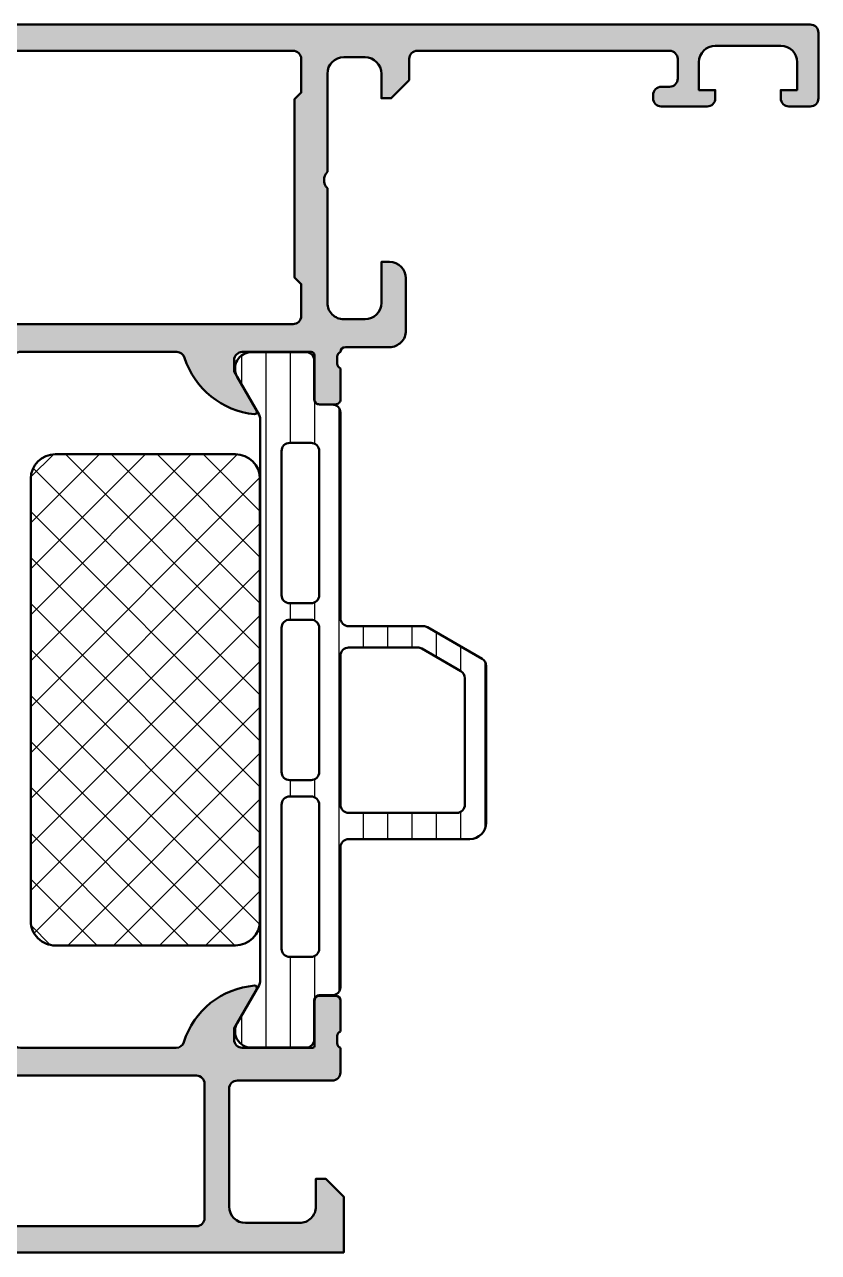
# Model space of a CAD drawing. Extents: x -29 to 59, y 0 to 75.
# Drawn here: x 10.5 to 59, y 0 to 75 of the extents above; entities that cross this region are included whole.
import ezdxf

# ---------------------------------------------------------------- set-up
doc = ezdxf.new("R2010")
doc.units = 0
for name, color, linetype, lineweight in [('0S-Alu contour', 7, 'Continuous', 50), ('0S-Alu hatch', 252, 'Continuous', 25), ('0S-Plastic contour', 254, 'Continuous', 50), ('0S-Plastic hatch', 253, 'Continuous', 25), ('0S-PT contour', 91, 'Continuous', 50), ('0S-PT hatch', 103, 'Continuous', 25)]:
    doc.layers.add(name, color=color, linetype=linetype, lineweight=lineweight)

# ---------------------------------------------------------------- blocks, each defined once
blk = doc.blocks.new('391600__0B1C2D9A_CB65_47F9_A373_9BBDAD2D5F62_')
at = {"layer": '0S-Alu hatch'}
h = blk.add_hatch(color=256, dxfattribs=at)
edge = h.paths.add_edge_path()
edge.add_line((34.00000000000023, 71.6), (34.00000000000023, 72.89999999999998))
edge.add_ellipse((34.50000000000024, 72.89999999999998), major_axis=(-0.5, 0), ratio=1, start_angle=270, end_angle=360, ccw=False)
edge.add_line((34.50000000000024, 73.39999999999998), (49.90000000000023, 73.39999999999999))
edge.add_ellipse((49.90000000000023, 72.89999999999999), major_axis=(-0.5, 0), ratio=1, start_angle=180, end_angle=270, ccw=False)
edge.add_line((50.40000000000024, 72.89999999999999), (50.40000000000023, 71.69999999999999))
edge.add_ellipse((49.90000000000023, 71.69999999999999), major_axis=(-0.4999999999999929, 0), ratio=1, start_angle=90, end_angle=180, ccw=False)
edge.add_line((49.90000000000023, 71.19999999999999), (49.40000000000022, 71.19999999999999))
edge.add_arc((49.40000000000021, 70.7), 0.4999999999999858, 89.9999999999992, 180)
edge.add_line((48.90000000000021, 70.69999999999999), (48.90000000000021, 70.5))
edge.add_arc((49.40000000000023, 70.5), 0.5000000000000142, 180, 269.9999999999984)
edge.add_line((49.40000000000022, 69.99999999999999), (52.20000000000022, 69.99999999999999))
edge.add_arc((52.2000000000002, 70.50000000000001), 0.5000000000000285, 270.0000000000025, 360)
edge.add_line((52.70000000000023, 70.5), (52.70000000000023, 71))
edge.add_line((52.70000000000023, 71), (51.70000000000022, 71))
edge.add_line((51.70000000000022, 71), (51.70000000000021, 72.69999999999999))
edge.add_ellipse((52.70000000000021, 72.69999999999999), major_axis=(-1.000000000000007, 0), ratio=1, start_angle=270, end_angle=360, ccw=False)
edge.add_line((52.70000000000021, 73.69999999999999), (56.70000000000024, 73.69999999999999))
edge.add_ellipse((56.70000000000024, 72.69999999999999), major_axis=(-1, 0), ratio=1, start_angle=180, end_angle=270, ccw=False)
edge.add_line((57.70000000000024, 72.69999999999999), (57.70000000000024, 71))
edge.add_line((57.70000000000024, 71), (56.70000000000023, 71))
edge.add_line((56.70000000000023, 71), (56.70000000000023, 70.5))
edge.add_arc((57.20000000000024, 70.5), 0.5000000000000142, 180, 269.9999999999984)
edge.add_line((57.20000000000023, 69.99999999999999), (58.50000000000023, 69.99999999999999))
edge.add_arc((58.50000000000023, 70.49999999999997), 0.4999999999999858, 270, 360)
edge.add_line((59.00000000000023, 70.49999999999999), (59.00000000000023, 74.5))
edge.add_arc((58.50000000000023, 74.50000000000001), 0.4999999999999929, 0, 90)
edge.add_line((58.50000000000023, 75), (-28.49999999999976, 75))
edge.add_arc((-28.49999999999977, 74.5), 0.5, 89.99999999999959, 180)
edge.add_line((-28.99999999999977, 74.5), (-28.99999999999977, 70.5))
edge.add_arc((-28.49999999999976, 70.5), 0.5000000000000071, 180, 269.9999999999992)
edge.add_line((-28.49999999999977, 69.99999999999999), (-27.19999999999977, 69.99999999999999))
edge.add_arc((-27.19999999999977, 70.49999999999999), 0.5, 269.9999999999996, 360)
edge.add_line((-26.69999999999978, 70.49999999999999), (-26.69999999999978, 71))
edge.add_line((-26.69999999999978, 71), (-27.69999999999979, 71))
edge.add_line((-27.69999999999979, 71), (-27.69999999999979, 72.69999999999999))
edge.add_ellipse((-26.69999999999979, 72.7), major_axis=(-1, 0), ratio=1, start_angle=270, end_angle=360, ccw=False)
edge.add_line((-26.69999999999979, 73.7), (-22.69999999999976, 73.69999999999999))
edge.add_ellipse((-22.69999999999976, 72.69999999999999), major_axis=(-1, 0), ratio=1, start_angle=180, end_angle=270, ccw=False)
edge.add_line((-21.69999999999976, 72.69999999999999), (-21.69999999999976, 71))
edge.add_line((-21.69999999999976, 71), (-22.69999999999978, 71))
edge.add_line((-22.69999999999978, 71), (-22.69999999999978, 70.5))
edge.add_arc((-22.19999999999977, 70.49999999999999), 0.5000000000000036, 180, 270.0000000000012)
edge.add_line((-22.19999999999976, 69.99999999999999), (-19.39999999999976, 69.99999999999999))
edge.add_arc((-19.39999999999976, 70.49999999999999), 0.5, 269.9999999999996, 360)
edge.add_line((-18.89999999999976, 70.49999999999999), (-18.89999999999976, 70.69999999999999))
edge.add_arc((-19.39999999999976, 70.69999999999999), 0.4999999999999965, 0, 90.0000000000004)
edge.add_line((-19.39999999999976, 71.19999999999999), (-19.89999999999978, 71.19999999999999))
edge.add_ellipse((-19.89999999999978, 71.69999999999999), major_axis=(-0.5, 0), ratio=1, start_angle=0, end_angle=90, ccw=False)
edge.add_line((-20.39999999999978, 71.69999999999999), (-20.39999999999978, 72.89999999999999))
edge.add_ellipse((-19.89999999999978, 72.89999999999999), major_axis=(-0.5, 0), ratio=1, start_angle=270, end_angle=360, ccw=False)
edge.add_line((-19.89999999999978, 73.39999999999999), (-4.499999999999772, 73.4))
edge.add_ellipse((-4.499999999999772, 72.9), major_axis=(-0.5, 0), ratio=1, start_angle=180, end_angle=270, ccw=False)
edge.add_line((-3.999999999999772, 72.9), (-3.999999999999772, 71.6))
edge.add_line((-3.999999999999772, 71.6), (-2.899999999999778, 70.5))
edge.add_line((-2.899999999999778, 70.5), (-2.299999999999783, 70.5))
edge.add_line((-2.299999999999783, 70.5), (-2.299999999999783, 72))
edge.add_ellipse((-1.299999999999783, 72), major_axis=(-1, 0), ratio=1, start_angle=270, end_angle=360, ccw=False)
edge.add_line((-1.299999999999783, 73), (2.274e-13, 73))
edge.add_ellipse((2.274e-13, 72), major_axis=(-1, 0), ratio=1, start_angle=180, end_angle=270, ccw=False)
edge.add_line((1.000000000000227, 72), (1.000000000000227, 66))
edge.add_ellipse((0.4750000000002288, 65.5), major_axis=(-0.724999999999999, 0), ratio=1, start_angle=136.3971810272964, end_angle=223.6028189727038, ccw=False)
edge.add_line((1.000000000000227, 65), (1.000000000000227, 57.99999999999998))
edge.add_ellipse((2.274e-13, 57.99999999999998), major_axis=(-1, 0), ratio=1, start_angle=90.00000000000011, end_angle=180, ccw=False)
edge.add_line((2.279e-13, 56.99999999999999), (-1.299999999999783, 56.99999999999999))
edge.add_ellipse((-1.299999999999783, 57.99999999999999), major_axis=(-1, 0), ratio=1, start_angle=0, end_angle=90, ccw=False)
edge.add_line((-2.299999999999783, 57.99999999999999), (-2.299999999999783, 60.49999999999999))
edge.add_line((-2.299999999999783, 60.49999999999999), (-2.799999999999783, 60.49999999999999))
edge.add_arc((-2.79999999999977, 59.49999999999998), 1.000000000000014, 90.00000000000078, 180)
edge.add_line((-3.799999999999783, 59.49999999999999), (-3.799999999999783, 56.29999999999999))
edge.add_arc((-2.799999999999781, 56.29999999999999), 1.000000000000002, 180, 269.9999999999998)
edge.add_line((-2.799999999999783, 55.3), (-0.099999999999767, 55.3))
edge.add_ellipse((-0.0999999999997741, 55), major_axis=(-0.29999999999999, 0), ratio=1, start_angle=180, end_angle=269.99999999999864, ccw=False)
edge.add_ellipse((0.1000000000002217, 54.71715728752536), major_axis=(-0.3000000000000173, 0), ratio=1, start_angle=180, end_angle=250.5287793655121, ccw=False)
edge.add_line((0.400000000000239, 54.71715728752536), (0.4000000000002189, 54.28284271247462))
edge.add_ellipse((0.1000000000002146, 54.28284271247462), major_axis=(-0.3000000000000043, 0), ratio=1, start_angle=109.4712206344903, end_angle=180, ccw=False)
edge.add_line((0.2000000000002146, 53.99999999999999), (0.200000000000216, 52.10000000000004))
edge.add_arc((0.5000000000002501, 52.10000000000003), 0.300000000000034, 180, 270.0000000000011)
edge.add_line((0.5000000000002558, 51.79999999999999), (1.490000000000179, 51.79999999999999))
edge.add_arc((1.490000000000185, 52.10000000000003), 0.3000000000000327, 269.9999999999989, 360)
edge.add_line((1.790000000000219, 52.10000000000004), (1.790000000000219, 54.8))
edge.add_ellipse((1.990000000000222, 54.8), major_axis=(-0.2000000000000028, 0), ratio=1, start_angle=270, end_angle=360, ccw=False)
edge.add_line((1.990000000000222, 55), (6.200000000698096, 55))
edge.add_ellipse((6.200000000698096, 54.49999999994184), major_axis=(-0.500000000058158, 0), ratio=1, start_angle=180, end_angle=270, ccw=False)
edge.add_line((6.700000000756254, 54.49999999994184), (6.700000000756247, 53.79999999986043))
edge.add_line((6.700000000756247, 53.79999999986043), (5.318504542973201, 51.40717967655455))
edge.add_arc((5.438119785257776, 51.33811978422238), 0.1381197846643612, 150.0000000000016, 275.6225775507932)
edge.add_arc((4.961776759380275, 56.17660886198464), 5.000000000581548, 275.6225775507935, 342.25158364393)
edge.add_ellipse((10.20000000116334, 54.49999999994183), major_axis=(-0.5000000000581546, 0), ratio=1, start_angle=270, end_angle=342.25158364392917, ccw=False)
edge.add_line((10.20000000116334, 55), (19.79999999883711, 55))
edge.add_ellipse((19.79999999883711, 54.49999999994183), major_axis=(-0.5000000000581651, 0), ratio=1, start_angle=197.7484163560709, end_angle=270.0000000000008, ccw=False)
edge.add_arc((25.03822324062022, 56.17660886198467), 5.000000000581583, 197.7484163560701, 264.3774224492061)
edge.add_arc((24.56188021474269, 51.33811978422237), 0.1381197846643603, 264.3774224492032, 390.0000000000018)
edge.add_line((24.68149545702726, 51.40717967655455), (23.29999999924421, 53.79999999986043))
edge.add_line((23.29999999924421, 53.79999999986043), (23.29999999924421, 54.49999999994184))
edge.add_ellipse((23.79999999930236, 54.49999999994184), major_axis=(-0.5000000000581509, 0), ratio=1, start_angle=270, end_angle=360, ccw=False)
edge.add_line((23.79999999930236, 55), (28.01000000000023, 55))
edge.add_ellipse((28.01000000000023, 54.8), major_axis=(-0.2000000000000028, 0), ratio=1, start_angle=180, end_angle=270, ccw=False)
edge.add_line((28.21000000000024, 54.8), (28.21000000000024, 52.10000000000004))
edge.add_arc((28.51000000000027, 52.10000000000003), 0.3000000000000327, 180, 270.0000000000013)
edge.add_line((28.51000000000027, 51.79999999999999), (29.50000000000019, 51.79999999999999))
edge.add_arc((29.5000000000002, 52.10000000000003), 0.3000000000000327, 269.9999999999986, 360)
edge.add_line((29.80000000000023, 52.10000000000004), (29.80000000000023, 53.99999999999999))
edge.add_ellipse((29.90000000000023, 54.2828427124746), major_axis=(-0.2999999999999932, 0), ratio=1, start_angle=0, end_angle=70.52877936550863, ccw=False)
edge.add_line((29.60000000000024, 54.2828427124746), (29.60000000000024, 54.71715728752537))
edge.add_ellipse((29.90000000000024, 54.71715728752537), major_axis=(-0.3000000000000007, 0), ratio=1, start_angle=289.4712206344916, end_angle=360, ccw=False)
edge.add_ellipse((30.10000000000023, 55), major_axis=(-0.3000000000000007, 0), ratio=1, start_angle=270.0000000000007, end_angle=360, ccw=False)
edge.add_line((30.10000000000023, 55.3), (32.80000000000023, 55.3))
edge.add_arc((32.80000000000025, 56.29999999999999), 0.9999999999999928, 269.9999999999992, 360)
edge.add_line((33.80000000000024, 56.29999999999999), (33.80000000000024, 59.49999999999999))
edge.add_arc((32.80000000000023, 59.49999999999998), 1.000000000000007, 0, 89.99999999999959)
edge.add_line((32.80000000000024, 60.49999999999998), (32.30000000000023, 60.49999999999999))
edge.add_line((32.30000000000023, 60.49999999999999), (32.30000000000023, 57.99999999999999))
edge.add_ellipse((31.30000000000023, 57.99999999999999), major_axis=(-1, 0), ratio=1, start_angle=90, end_angle=180, ccw=False)
edge.add_line((31.30000000000023, 56.99999999999999), (30.00000000000023, 56.99999999999999))
edge.add_ellipse((30.00000000000023, 57.99999999999998), major_axis=(-1, 0), ratio=1, start_angle=0, end_angle=90.00000000000023, ccw=False)
edge.add_line((29.00000000000023, 57.99999999999998), (29.00000000000023, 65))
edge.add_ellipse((29.52500000000023, 65.5), major_axis=(-0.724999999999999, 0), ratio=1, start_angle=-43.6028189727038, end_angle=43.60281897270369, ccw=False)
edge.add_line((29.00000000000023, 66), (29.00000000000023, 72))
edge.add_ellipse((30.00000000000023, 72), major_axis=(-1, 0), ratio=1, start_angle=270, end_angle=360, ccw=False)
edge.add_line((30.00000000000023, 73), (31.30000000000023, 73))
edge.add_ellipse((31.30000000000023, 72), major_axis=(-1, 0), ratio=1, start_angle=180, end_angle=270, ccw=False)
edge.add_line((32.30000000000023, 72), (32.30000000000023, 70.5))
edge.add_line((32.30000000000023, 70.5), (32.90000000000024, 70.5))
edge.add_line((32.90000000000024, 70.5), (34.00000000000023, 71.6))
edge = h.paths.add_edge_path()
edge.add_line((3.100000000000221, 73.4), (26.90000000000023, 73.39999999999999))
edge.add_ellipse((26.90000000000023, 72.89999999999999), major_axis=(-0.5, 0), ratio=1, start_angle=180, end_angle=270, ccw=False)
edge.add_line((27.40000000000023, 72.89999999999999), (27.40000000000023, 70.85))
edge.add_line((27.40000000000023, 70.85), (27.00000000000024, 70.45))
edge.add_line((27.00000000000024, 70.45), (27.00000000000024, 59.55))
edge.add_line((27.00000000000024, 59.55), (27.40000000000023, 59.15))
edge.add_line((27.40000000000023, 59.15), (27.40000000000023, 57.19999999999999))
edge.add_ellipse((26.90000000000023, 57.19999999999999), major_axis=(-0.5, 0), ratio=1, start_angle=90, end_angle=180, ccw=False)
edge.add_line((26.90000000000023, 56.69999999999999), (3.100000000000363, 56.7))
edge.add_ellipse((3.100000000000363, 57.2), major_axis=(-0.5, 0), ratio=1, start_angle=0, end_angle=90, ccw=False)
edge.add_line((2.600000000000363, 57.2), (2.600000000000221, 59.15))
edge.add_line((2.600000000000221, 59.15), (3.000000000000213, 59.55))
edge.add_line((3.000000000000213, 59.55), (3.000000000000227, 70.45))
edge.add_line((3.000000000000227, 70.45), (2.600000000000221, 70.85))
edge.add_line((2.600000000000221, 70.85), (2.600000000000207, 72.89999999999999))
edge.add_ellipse((3.100000000000214, 72.89999999999999), major_axis=(-0.5000000000000071, 0), ratio=1, start_angle=269.9999999999992, end_angle=360, ccw=False)
at = {"layer": '0S-Alu contour', "color": 7}
for points in [[(-28.99999999999977, 74.5), (-28.99999999999977, 70.5)], [(58.50000000000023, 75), (-28.49999999999976, 75)], [(59.00000000000023, 70.49999999999999), (59.00000000000023, 74.5)], [(-26.69999999999979, 73.7), (-22.69999999999976, 73.69999999999999)], [(52.70000000000021, 73.69999999999999), (56.70000000000024, 73.69999999999999)], [(-20.39999999999978, 71.69999999999999), (-20.39999999999978, 72.89999999999999)], [(-19.89999999999978, 73.39999999999999), (-4.499999999999772, 73.4)], [(-3.999999999999772, 72.9), (-3.999999999999772, 71.6), (-2.899999999999778, 70.5), (-2.299999999999783, 70.5), (-2.299999999999783, 72)], [(-1.299999999999783, 73), (2.274e-13, 73)], [(2.600000000000363, 57.2), (2.600000000000221, 59.15), (3.000000000000213, 59.55), (3.000000000000227, 70.45), (2.600000000000221, 70.85), (2.600000000000207, 72.89999999999999)], [(3.100000000000221, 73.4), (26.90000000000023, 73.39999999999999)], [(27.40000000000023, 72.89999999999999), (27.40000000000023, 70.85), (27.00000000000024, 70.45), (27.00000000000024, 59.55), (27.40000000000023, 59.15), (27.40000000000023, 57.19999999999999)], [(30.00000000000023, 73), (31.30000000000023, 73)], [(34.00000000000023, 71.6), (34.00000000000023, 72.89999999999998)], [(34.50000000000024, 73.39999999999998), (49.90000000000023, 73.39999999999999)], [(50.40000000000024, 72.89999999999999), (50.40000000000023, 71.69999999999999)], [(-26.69999999999978, 70.49999999999999), (-26.69999999999978, 71), (-27.69999999999979, 71), (-27.69999999999979, 72.69999999999999)], [(-21.69999999999976, 72.69999999999999), (-21.69999999999976, 71), (-22.69999999999978, 71), (-22.69999999999978, 70.5)], [(52.70000000000023, 70.5), (52.70000000000023, 71), (51.70000000000022, 71), (51.70000000000021, 72.69999999999999)], [(57.70000000000024, 72.69999999999999), (57.70000000000024, 71), (56.70000000000023, 71), (56.70000000000023, 70.5)], [(1.000000000000227, 72), (1.000000000000227, 66)], [(29.00000000000023, 66), (29.00000000000023, 72)], [(32.30000000000023, 72), (32.30000000000023, 70.5), (32.90000000000024, 70.5), (34.00000000000023, 71.6)], [(-19.39999999999976, 71.19999999999999), (-19.89999999999978, 71.19999999999999)], [(-18.89999999999976, 70.49999999999999), (-18.89999999999976, 70.69999999999999)], [(48.90000000000021, 70.69999999999999), (48.90000000000021, 70.5)], [(49.90000000000023, 71.19999999999999), (49.40000000000022, 71.19999999999999)], [(-28.49999999999977, 69.99999999999999), (-27.19999999999977, 69.99999999999999)], [(-22.19999999999976, 69.99999999999999), (-19.39999999999976, 69.99999999999999)], [(49.40000000000022, 69.99999999999999), (52.20000000000022, 69.99999999999999)], [(57.20000000000023, 69.99999999999999), (58.50000000000023, 69.99999999999999)], [(1.000000000000227, 65), (1.000000000000227, 57.99999999999998)], [(29.00000000000023, 57.99999999999998), (29.00000000000023, 65)], [(-2.299999999999783, 57.99999999999999), (-2.299999999999783, 60.49999999999999), (-2.799999999999783, 60.49999999999999)], [(32.80000000000024, 60.49999999999998), (32.30000000000023, 60.49999999999999), (32.30000000000023, 57.99999999999999)], [(-3.799999999999783, 59.49999999999999), (-3.799999999999783, 56.29999999999999)], [(33.80000000000024, 56.29999999999999), (33.80000000000024, 59.49999999999999)], [(2.279e-13, 56.99999999999999), (-1.299999999999783, 56.99999999999999)], [(26.90000000000023, 56.69999999999999), (3.100000000000363, 56.7)], [(31.30000000000023, 56.99999999999999), (30.00000000000023, 56.99999999999999)], [(-2.799999999999783, 55.3), (-0.099999999999767, 55.3)], [(1.790000000000219, 52.10000000000004), (1.790000000000219, 54.8)], [(1.990000000000222, 55), (6.200000000698096, 55)], [(10.20000000116334, 55), (19.79999999883711, 55)], [(23.79999999930236, 55), (28.01000000000023, 55)], [(28.21000000000024, 54.8), (28.21000000000024, 52.10000000000004)], [(30.10000000000023, 55.3), (32.80000000000023, 55.3)], [(0.400000000000239, 54.71715728752536), (0.4000000000002189, 54.28284271247462)], [(6.700000000756254, 54.49999999994184), (6.700000000756247, 53.79999999986043), (5.318504542973201, 51.40717967655455)], [(24.68149545702726, 51.40717967655455), (23.29999999924421, 53.79999999986043), (23.29999999924421, 54.49999999994184)], [(29.60000000000024, 54.2828427124746), (29.60000000000024, 54.71715728752537)], [(0.2000000000002146, 53.99999999999999), (0.200000000000216, 52.10000000000004)], [(29.80000000000023, 52.10000000000004), (29.80000000000023, 53.99999999999999)], [(0.5000000000002558, 51.79999999999999), (1.490000000000179, 51.79999999999999)], [(28.51000000000027, 51.79999999999999), (29.50000000000019, 51.79999999999999)]]:
    blk.add_lwpolyline(points, dxfattribs=at)
for centre, radius, start, end in [((-28.49999999999977, 74.5), 0.5, 89.99999999999959, 180), ((58.50000000000023, 74.50000000000001), 0.4999999999999929, 0, 90), ((-19.39999999999976, 70.69999999999999), 0.4999999999999965, 0, 90.0000000000004), ((49.40000000000021, 70.7), 0.4999999999999858, 89.9999999999992, 180), ((-28.49999999999976, 70.5), 0.5000000000000071, 180, 269.9999999999992), ((-27.19999999999977, 70.49999999999999), 0.5, 269.9999999999996, 0), ((-22.19999999999977, 70.49999999999999), 0.5000000000000036, 180, 270.0000000000012), ((-19.39999999999976, 70.49999999999999), 0.5, 269.9999999999996, 0), ((49.40000000000023, 70.5), 0.5000000000000142, 180, 269.9999999999984), ((52.2000000000002, 70.50000000000001), 0.5000000000000285, 270.0000000000025, 0), ((57.20000000000024, 70.5), 0.5000000000000142, 180, 269.9999999999984), ((58.50000000000023, 70.49999999999997), 0.4999999999999858, 270, 0), ((-2.79999999999977, 59.49999999999998), 1.000000000000014, 90.00000000000078, 180), ((32.80000000000023, 59.49999999999998), 1.000000000000007, 0, 89.99999999999959), ((-2.799999999999781, 56.29999999999999), 1.000000000000002, 180, 269.9999999999998), ((32.80000000000025, 56.29999999999999), 0.9999999999999928, 269.9999999999992, 0), ((4.961776759380275, 56.17660886198464), 5.000000000581548, 275.6225775507935, 342.25158364393), ((25.03822324062022, 56.17660886198467), 5.000000000581583, 197.7484163560701, 264.3774224492061), ((0.5000000000002501, 52.10000000000003), 0.300000000000034, 180, 270.0000000000011), ((1.490000000000185, 52.10000000000003), 0.3000000000000327, 269.9999999999989, 0), ((28.51000000000027, 52.10000000000003), 0.3000000000000327, 180, 270.0000000000013), ((29.5000000000002, 52.10000000000003), 0.3000000000000327, 269.9999999999986, 0), ((5.438119785257776, 51.33811978422238), 0.1381197846643612, 150.0000000000016, 275.6225775507932), ((24.56188021474269, 51.33811978422237), 0.1381197846643603, 264.3774224492032, 30.00000000000185)]:
    blk.add_arc(centre, radius, start, end, dxfattribs=at)
at = {"layer": '0S-Alu contour', "color": 7, "extrusion": (0, 0, -1)}
for centre, radius, start, end in [((26.69999999999979, 72.7), 1, 0, 90), ((22.69999999999976, 72.69999999999999), 1, 90, 180), ((-52.70000000000021, 72.69999999999999), 1.000000000000007, 0, 90), ((-56.70000000000024, 72.69999999999999), 1, 90, 180), ((19.89999999999978, 72.89999999999999), 0.5, 0, 90), ((4.499999999999772, 72.9), 0.5, 90, 180), ((1.299999999999783, 72), 1, 0, 90), ((-2.274e-13, 72), 1, 90, 180), ((-3.100000000000214, 72.89999999999999), 0.5000000000000071, 0, 90.00000000000081), ((-26.90000000000023, 72.89999999999999), 0.5, 90, 180), ((-30.00000000000023, 72), 1, 0, 90), ((-31.30000000000023, 72), 1, 90, 180), ((-34.50000000000024, 72.89999999999998), 0.5, 0, 90), ((-49.90000000000023, 72.89999999999999), 0.5, 90, 180), ((19.89999999999978, 71.69999999999999), 0.5, 270, 0), ((-49.90000000000023, 71.69999999999999), 0.4999999999999929, 180, 270), ((-0.4750000000002288, 65.5), 0.724999999999999, 136.3971810272962, 223.6028189727037), ((-29.52500000000023, 65.5), 0.724999999999999, 316.3971810272963, 43.60281897270371), ((1.299999999999783, 57.99999999999999), 1, 270, 0), ((-2.274e-13, 57.99999999999998), 1, 180, 269.9999999999999), ((-30.00000000000023, 57.99999999999998), 1, 269.9999999999998, 0), ((-31.30000000000023, 57.99999999999999), 1, 180, 270), ((-3.100000000000363, 57.2), 0.5, 270, 0), ((-26.90000000000023, 57.19999999999999), 0.5, 180, 270), ((0.0999999999997741, 55), 0.29999999999999, 90.00000000000136, 180), ((-0.1000000000002217, 54.71715728752536), 0.3000000000000173, 109.4712206344879, 180), ((-1.990000000000222, 54.8), 0.2000000000000028, 0, 90), ((-6.200000000698096, 54.49999999994184), 0.500000000058158, 90, 180), ((-10.20000000116334, 54.49999999994183), 0.5000000000581546, 17.74841635607085, 90), ((-19.79999999883711, 54.49999999994183), 0.5000000000581651, 89.9999999999992, 162.2515836439291), ((-23.79999999930236, 54.49999999994184), 0.5000000000581509, 0, 90), ((-28.01000000000023, 54.8), 0.2000000000000028, 90, 180), ((-29.90000000000024, 54.71715728752537), 0.3000000000000007, 0, 70.52877936550838), ((-30.10000000000023, 55), 0.3000000000000007, 0, 89.99999999999935), ((-0.1000000000002146, 54.28284271247462), 0.3000000000000043, 180, 250.5287793655097), ((-29.90000000000023, 54.2828427124746), 0.2999999999999932, 289.4712206344914, 0)]:
    blk.add_arc(centre, radius, start, end, dxfattribs=at)
blk = doc.blocks.new('278259__DC5D689E_2DA5_4C30_B793_E5C4BF6A4F1B___A49A439D_6412_4528_B91A_2CC602900C85_')
at = {"layer": '0S-Plastic hatch'}
h = blk.add_hatch(dxfattribs=at)
h.set_pattern_fill('ANSI31', color=256, scale=0.4680000000000001, angle=45, style=0)
h.set_pattern_definition([(90, (0, 0), (-1.4859, 0), [])])
edge = h.paths.add_edge_path()
edge.add_arc((29.29999999999988, 51.28999729860526), 0.5000000000000071, 0, 89.99999999999959)
edge.add_line((29.29999999999989, 51.78999729860527), (28.49999999999989, 51.78999729860527))
edge.add_ellipse((28.49999999999989, 52.08999729860527), major_axis=(-0.2999999999999971, 0), ratio=1, start_angle=0, end_angle=90, ccw=False)
edge.add_line((28.19999999999989, 52.08999729860527), (28.19999999999988, 54.48999729860528))
edge.add_arc((27.69999999999989, 54.48999729860528), 0.4999999999999894, 0, 90.00000000000081)
edge.add_line((27.69999999999989, 54.98999729860527), (24.3565509926169, 54.98999729860527))
edge.add_arc((24.3565509926169, 53.98999729860527), 1, 89.9999999999998, 210)
edge.add_line((23.49052558883246, 53.48999729860527), (24.8330127018921, 51.16474141027952))
edge.add_ellipse((24.39999999999989, 50.91474141027951), major_axis=(-0.499999999999998, 0), ratio=1, start_angle=180, end_angle=210.0000000000001, ccw=False)
edge.add_line((24.89999999999988, 50.91474141027951), (24.89999999999988, 16.58525318693104))
edge.add_ellipse((24.39999999999988, 16.58525318693103), major_axis=(-0.5, 0), ratio=1, start_angle=150.0000000000001, end_angle=180, ccw=False)
edge.add_line((24.8330127018921, 16.33525318693103), (23.49052558883245, 14.00999729860528))
edge.add_arc((24.35655099261689, 13.50999729860527), 1, 149.9999999999998, 270)
edge.add_line((24.35655099261689, 12.50999729860527), (27.69999999999988, 12.50999729860528))
edge.add_arc((27.69999999999988, 13.00999729860528), 0.5, 269.9999999999992, 360)
edge.add_line((28.19999999999988, 13.00999729860528), (28.19999999999988, 15.40999729860528))
edge.add_ellipse((28.49999999999988, 15.40999729860528), major_axis=(-0.2999999999999971, 0), ratio=1, start_angle=269.9999999999993, end_angle=360, ccw=False)
edge.add_line((28.49999999999988, 15.70999729860528), (29.29999999999988, 15.70999729860528))
edge.add_arc((29.29999999999988, 16.20999729860528), 0.5000000000000036, 270.0000000000004, 360)
edge.add_line((29.79999999999988, 16.20999729860528), (29.79999999999988, 24.74999729860527))
edge.add_ellipse((30.29999999999988, 24.74999729860527), major_axis=(-0.5, 0), ratio=1, start_angle=269.9999999999996, end_angle=360, ccw=False)
edge.add_line((30.29999999999989, 25.24999729860527), (37.69999999999988, 25.24999729860527))
edge.add_arc((37.69999999999988, 26.24999729860528), 1.000000000000003, 270, 360)
edge.add_line((38.69999999999989, 26.24999729860528), (38.69999999999989, 35.82512616800885))
edge.add_arc((38.19999999999986, 35.82512616800882), 0.5000000000000356, 0, 59.99999999999797)
edge.add_line((38.44999999999988, 36.25813886990106), (35.11602540378432, 38.1830100004975))
edge.add_arc((34.86602540378431, 37.74999729860525), 0.5000000000000298, 60.00000000000008, 89.99999999999837)
edge.add_line((34.86602540378432, 38.24999729860528), (30.29999999999989, 38.24999729860528))
edge.add_ellipse((30.29999999999989, 38.74999729860528), major_axis=(-0.5, 0), ratio=1, start_angle=0, end_angle=90, ccw=False)
edge.add_line((29.79999999999988, 38.74999729860528), (29.79999999999989, 51.28999729860527))
edge = h.paths.add_edge_path()
edge.add_ellipse((34.51769145362387, 36.44999729860528), major_axis=(-0.5, 0), ratio=1, start_angle=240.00000000000028, end_angle=270.0000000000008, ccw=False)
edge.add_line((34.76769145362387, 36.88301000049751), (37.14999999999989, 35.50758351995455))
edge.add_ellipse((36.89999999999989, 35.07457081806234), major_axis=(-0.499999999999998, 0), ratio=1, start_angle=180, end_angle=239.9999999999995, ccw=False)
edge.add_line((37.39999999999989, 35.07457081806234), (37.39999999999989, 27.34999729860528))
edge.add_ellipse((36.89999999999989, 27.34999729860528), major_axis=(-0.5, 0), ratio=1, start_angle=90, end_angle=180, ccw=False)
edge.add_line((36.89999999999989, 26.84999729860527), (30.29999999999989, 26.84999729860527))
edge.add_ellipse((30.29999999999989, 27.34999729860528), major_axis=(-0.5, 0), ratio=1, start_angle=0, end_angle=90, ccw=False)
edge.add_line((29.79999999999988, 27.34999729860528), (29.79999999999988, 36.44999729860528))
edge.add_ellipse((30.29999999999989, 36.44999729860528), major_axis=(-0.5, 0), ratio=1, start_angle=270, end_angle=360, ccw=False)
edge.add_line((30.29999999999989, 36.94999729860528), (34.51769145362386, 36.94999729860529))
edge = h.paths.add_edge_path()
edge.add_ellipse((27.99999999999988, 38.14999729860528), major_axis=(-0.5, 0), ratio=1, start_angle=180, end_angle=270, ccw=False)
edge.add_line((28.49999999999988, 38.14999729860528), (28.49999999999988, 29.34999729860527))
edge.add_ellipse((27.99999999999988, 29.34999729860527), major_axis=(-0.5, 0), ratio=1, start_angle=90, end_angle=180, ccw=False)
edge.add_line((27.99999999999988, 28.84999729860528), (26.69999999999988, 28.84999729860528))
edge.add_ellipse((26.69999999999988, 29.34999729860527), major_axis=(-0.5, 0), ratio=1, start_angle=0, end_angle=90, ccw=False)
edge.add_line((26.19999999999988, 29.34999729860527), (26.19999999999988, 38.14999729860528))
edge.add_ellipse((26.69999999999988, 38.14999729860528), major_axis=(-0.5, 0), ratio=1, start_angle=270, end_angle=360, ccw=False)
edge.add_line((26.69999999999988, 38.64999729860528), (27.99999999999988, 38.64999729860528))
edge = h.paths.add_edge_path()
edge.add_ellipse((26.69999999999988, 48.94999729860527), major_axis=(-0.5, 0), ratio=1, start_angle=270, end_angle=360, ccw=False)
edge.add_line((26.69999999999988, 49.44999729860527), (27.99999999999988, 49.44999729860527))
edge.add_ellipse((27.99999999999988, 48.94999729860527), major_axis=(-0.5, 0), ratio=1, start_angle=180, end_angle=270, ccw=False)
edge.add_line((28.49999999999988, 48.94999729860527), (28.49999999999988, 40.14999729860527))
edge.add_ellipse((27.99999999999988, 40.14999729860527), major_axis=(-0.5, 0), ratio=1, start_angle=90, end_angle=180, ccw=False)
edge.add_line((27.99999999999988, 39.64999729860528), (26.69999999999988, 39.64999729860528))
edge.add_ellipse((26.69999999999988, 40.14999729860527), major_axis=(-0.5, 0), ratio=1, start_angle=0, end_angle=90, ccw=False)
edge.add_line((26.19999999999988, 40.14999729860527), (26.19999999999988, 48.94999729860527))
edge = h.paths.add_edge_path()
edge.add_ellipse((27.99999999999988, 27.34999729860528), major_axis=(-0.5, 0), ratio=1, start_angle=180, end_angle=269.9999999999996, ccw=False)
edge.add_line((28.49999999999988, 27.34999729860528), (28.49999999999988, 18.54999729860528))
edge.add_ellipse((27.99999999999988, 18.54999729860528), major_axis=(-0.5, 0), ratio=1, start_angle=90, end_angle=180, ccw=False)
edge.add_line((27.99999999999988, 18.04999729860528), (26.69999999999988, 18.04999729860528))
edge.add_ellipse((26.69999999999988, 18.54999729860528), major_axis=(-0.5, 0), ratio=1, start_angle=0, end_angle=90, ccw=False)
edge.add_line((26.19999999999988, 18.54999729860528), (26.19999999999988, 27.34999729860528))
edge.add_ellipse((26.69999999999988, 27.34999729860528), major_axis=(-0.5, 0), ratio=1, start_angle=270.0000000000004, end_angle=360, ccw=False)
edge.add_line((26.69999999999988, 27.84999729860528), (27.99999999999988, 27.84999729860528))
at = {"layer": '0S-Alu contour', "color": 7}
for points in [[(26.19999999999988, 40.14999729860527), (26.19999999999988, 48.94999729860527)], [(26.69999999999988, 49.44999729860527), (27.99999999999988, 49.44999729860527)], [(28.49999999999988, 48.94999729860527), (28.49999999999988, 40.14999729860527)], [(27.99999999999988, 39.64999729860528), (26.69999999999988, 39.64999729860528)], [(26.69999999999988, 38.64999729860528), (27.99999999999988, 38.64999729860528)], [(26.19999999999988, 29.34999729860527), (26.19999999999988, 38.14999729860528)], [(28.49999999999988, 38.14999729860528), (28.49999999999988, 29.34999729860527)], [(30.29999999999989, 36.94999729860528), (34.51769145362386, 36.94999729860529)], [(34.76769145362387, 36.88301000049751), (37.14999999999989, 35.50758351995455)], [(29.79999999999988, 27.34999729860528), (29.79999999999988, 36.44999729860528)], [(37.39999999999989, 35.07457081806234), (37.39999999999989, 27.34999729860528)], [(27.99999999999988, 28.84999729860528), (26.69999999999988, 28.84999729860528)], [(26.69999999999988, 27.84999729860528), (27.99999999999988, 27.84999729860528)], [(26.19999999999988, 18.54999729860528), (26.19999999999988, 27.34999729860528)], [(28.49999999999988, 27.34999729860528), (28.49999999999988, 18.54999729860528)], [(36.89999999999989, 26.84999729860527), (30.29999999999989, 26.84999729860527)], [(27.99999999999988, 18.04999729860528), (26.69999999999988, 18.04999729860528)]]:
    blk.add_lwpolyline(points, dxfattribs=at)
at = {"layer": '0S-Alu contour', "color": 7, "extrusion": (0, 0, -1)}
for centre, radius, start, end in [((-26.69999999999988, 48.94999729860527), 0.5, 0, 90), ((-27.99999999999988, 48.94999729860527), 0.5, 90, 180), ((-26.69999999999988, 40.14999729860527), 0.5, 270, 0), ((-27.99999999999988, 40.14999729860527), 0.5, 180, 270), ((-26.69999999999988, 38.14999729860528), 0.5, 0, 90), ((-27.99999999999988, 38.14999729860528), 0.5, 90, 180), ((-30.29999999999989, 36.44999729860528), 0.5, 0, 90), ((-34.51769145362387, 36.44999729860528), 0.5, 89.9999999999992, 119.9999999999997), ((-36.89999999999989, 35.07457081806234), 0.499999999999998, 120.0000000000005, 180), ((-26.69999999999988, 29.34999729860527), 0.5, 270, 0), ((-27.99999999999988, 29.34999729860527), 0.5, 180, 270), ((-26.69999999999988, 27.34999729860528), 0.5, 0, 89.99999999999959), ((-27.99999999999988, 27.34999729860528), 0.5, 90.0000000000004, 180), ((-30.29999999999989, 27.34999729860528), 0.5, 270, 0), ((-36.89999999999989, 27.34999729860528), 0.5, 180, 270), ((-26.69999999999988, 18.54999729860528), 0.5, 270, 0), ((-27.99999999999988, 18.54999729860528), 0.5, 180, 270)]:
    blk.add_arc(centre, radius, start, end, dxfattribs=at)
at = {"layer": '0S-Plastic contour', "color": 7}
for points in [[(27.69999999999989, 54.98999729860527), (24.3565509926169, 54.98999729860527)], [(28.19999999999989, 52.08999729860527), (28.19999999999988, 54.48999729860528)], [(23.49052558883246, 53.48999729860527), (24.8330127018921, 51.16474141027952)], [(29.29999999999989, 51.78999729860527), (28.49999999999989, 51.78999729860527)], [(29.79999999999988, 38.74999729860528), (29.79999999999989, 51.28999729860527)], [(24.89999999999988, 50.91474141027951), (24.89999999999988, 16.58525318693104)], [(34.86602540378432, 38.24999729860528), (30.29999999999989, 38.24999729860528)], [(38.44999999999988, 36.25813886990106), (35.11602540378432, 38.1830100004975)], [(38.69999999999989, 26.24999729860528), (38.69999999999989, 35.82512616800885)], [(30.29999999999989, 25.24999729860527), (37.69999999999988, 25.24999729860527)], [(29.79999999999988, 16.20999729860528), (29.79999999999988, 24.74999729860527)], [(24.8330127018921, 16.33525318693103), (23.49052558883245, 14.00999729860528)], [(28.19999999999988, 13.00999729860528), (28.19999999999988, 15.40999729860528)], [(28.49999999999988, 15.70999729860528), (29.29999999999988, 15.70999729860528)], [(24.35655099261689, 12.50999729860527), (27.69999999999988, 12.50999729860528)]]:
    blk.add_lwpolyline(points, dxfattribs=at)
for centre, radius, start, end in [((24.3565509926169, 53.98999729860527), 1, 89.9999999999998, 210), ((27.69999999999989, 54.48999729860528), 0.4999999999999894, 0, 90.00000000000081), ((29.29999999999988, 51.28999729860526), 0.5000000000000071, 0, 89.99999999999959), ((34.86602540378431, 37.74999729860525), 0.5000000000000298, 60.00000000000008, 89.99999999999837), ((38.19999999999986, 35.82512616800882), 0.5000000000000356, 0, 59.99999999999797), ((37.69999999999988, 26.24999729860528), 1.000000000000003, 270, 0), ((29.29999999999988, 16.20999729860528), 0.5000000000000036, 270.0000000000004, 0), ((24.35655099261689, 13.50999729860527), 1, 149.9999999999998, 270), ((27.69999999999988, 13.00999729860528), 0.5, 269.9999999999992, 0)]:
    blk.add_arc(centre, radius, start, end, dxfattribs=at)
at = {"layer": '0S-Plastic contour', "color": 7, "extrusion": (0, 0, -1)}
for centre, radius, start, end in [((-28.49999999999989, 52.08999729860527), 0.2999999999999971, 270, 0), ((-24.39999999999989, 50.91474141027951), 0.499999999999998, 149.9999999999999, 180), ((-30.29999999999989, 38.74999729860528), 0.5, 270, 0), ((-30.29999999999988, 24.74999729860527), 0.5, 0, 90.0000000000004), ((-24.39999999999988, 16.58525318693103), 0.5, 180, 210), ((-28.49999999999988, 15.40999729860528), 0.2999999999999971, 0, 90.00000000000067)]:
    blk.add_arc(centre, radius, start, end, dxfattribs=at)
blk = doc.blocks.new('391460__AD3F3ABA_C6FB_4B69_82EB_BC6E87235D41_')
at = {"layer": '0S-Alu hatch'}
h = blk.add_hatch(color=256, dxfattribs=at)
edge = h.paths.add_edge_path()
edge.add_line((29.80000000000018, 11.00001403045667), (29.80000000000018, 12.50000041892507))
edge.add_ellipse((29.87883659691074, 12.76752152116956), major_axis=(-0.2788955882737225, 0), ratio=1, start_angle=-1.1645893740987958, end_angle=73.58012358050581, ccw=False)
edge.add_line((29.59999861853129, 12.77318993997949), (29.5999986185313, 13.22678393997948))
edge.add_ellipse((29.87886671417448, 13.23244459945653), major_axis=(-0.278925541737161, 0), ratio=1, start_angle=-73.57540544464638, end_angle=1.162870072884573, ccw=False)
edge.add_line((29.79999961853132, 13.49998793997948), (29.79999961853136, 15.37999893998799))
edge.add_arc((29.49999961853137, 15.379998939988), 0.29999999999999, 0, 90)
edge.add_line((29.49999961853137, 15.67999893998799), (28.52002529948858, 15.67999893998802))
edge.add_arc((28.52002529948858, 15.37999893998801), 0.3000000000000078, 89.99999999999935, 180)
edge.add_line((28.22002529948857, 15.37999893998801), (28.22002529948851, 12.61999729860506))
edge.add_ellipse((28.10002529948851, 12.61999729860507), major_axis=(-0.1200000000000045, 0), ratio=1, start_angle=89.99990065165957, end_angle=180, ccw=False)
edge.add_line((28.10002509141383, 12.49999729860525), (23.8000011665426, 12.50000475465639))
edge.add_ellipse((23.79998828428894, 12.99999187226436), major_axis=(-0.4999871177739254, 0), ratio=1, start_angle=-0.0006019649143240713, end_angle=90.00147623556518, ccw=False)
edge.add_line((23.30000116654261, 12.99999712526388), (23.30000116654263, 13.70000170289859))
edge.add_line((23.30000116654263, 13.70000170289859), (24.68085483830689, 16.09171827501089))
edge.add_arc((24.56246906840999, 16.16006810665604), 0.1367000000000026, 330.0000814796153, 454.4727263920621)
edge.add_arc((24.93573310575901, 11.38825965200797), 4.923085062803546, 94.47272639205757, 162.7104472842633)
edge.add_ellipse((19.75769010453851, 13.00000475465613), major_axis=(-0.499999999999633, 0), ratio=1, start_angle=89.9999999999983, end_angle=162.7104472842595, ccw=False)
edge.add_line((19.7576901045385, 12.50000475465649), (10.24230951399259, 12.50000475465649))
edge.add_ellipse((10.24230951399256, 13.0000047546561), major_axis=(-0.4999999999996057, 0), ratio=1, start_angle=17.289552715738125, end_angle=90.00000000000313, ccw=False)
edge.add_arc((5.064266512772082, 11.38825965200797), 4.923085062803544, 17.28955271573672, 85.52727360794245)
edge.add_arc((5.437530550121104, 16.16006810665604), 0.1366999999999996, 85.52727360793561, 209.9999185203855)
edge.add_line((5.319144780224208, 16.09171827501089), (6.699998451988464, 13.70000170289859))
edge.add_line((6.699998451988464, 13.70000170289859), (6.699998451988478, 12.99999712526187))
edge.add_ellipse((6.200011334242147, 12.99999187226436), major_axis=(-0.4999871177739256, 0), ratio=1, start_angle=89.99852376443499, end_angle=180.0006019649143, ccw=False)
edge.add_line((6.199998451988489, 12.50000475465639), (1.899974527117261, 12.49999729860525))
edge.add_ellipse((1.899974319042581, 12.61999729860507), major_axis=(-0.1200000000000002, 0), ratio=1, start_angle=0, end_angle=90.00009934834151, ccw=False)
edge.add_line((1.77997431904258, 12.61999729860507), (1.779974319042523, 15.37999893998802))
edge.add_arc((1.479974319042514, 15.37999893998801), 0.3000000000000096, 0, 90.0000000000003)
edge.add_line((1.479974319042512, 15.67999893998802), (0.499999999999726, 15.67999893998799))
edge.add_arc((0.499999999999723, 15.379998939988), 0.29999999999999, 89.99999999999945, 180)
edge.add_line((0.1999999999997329, 15.379998939988), (0.1999999999997761, 13.49998793997948))
edge.add_ellipse((0.12113290435661, 13.23244459945653), major_axis=(-0.2789255417371623, 0), ratio=1, start_angle=178.8371299271148, end_angle=253.5754054446464, ccw=False)
edge.add_line((0.4000009999997906, 13.22678393997948), (0.4000009999998048, 12.77318993997949))
edge.add_ellipse((0.1211635534567856, 12.76752153198112), major_axis=(-0.2788950563274062, 0), ratio=1, start_angle=106.4198764194916, end_angle=181.1645893740976, ccw=False)
edge.add_line((0.1999999999998179, 12.50000093998802), (0.2000000000002728, 11.00001403045644))
edge.add_arc((0.7000000000003866, 11.00001403045655), 0.5000000000001137, 180, 269.999999999987)
edge.add_line((0.7000000000002727, 10.50001403045644), (6.500000000000454, 10.50001403045598))
edge.add_ellipse((6.499973327062777, 9.999987357519219), major_axis=(-0.5000266736481755, 0), ratio=1, start_angle=180.0030563303085, end_angle=269.99694366953327, ccw=False)
edge.add_line((6.999999999999545, 10.00001403045551), (6.999999999999545, 2.800016843795674))
edge.add_ellipse((5.999987457678241, 2.800029505327769), major_axis=(-1.000012542401459, 0), ratio=1, start_angle=90.0007186130888, end_angle=179.9992745571189, ccw=False)
edge.add_line((5.999999999999998, 1.800016963004964), (2.700012207031704, 1.800016963004964))
edge.add_ellipse((2.699988454923178, 2.799993210894067), major_axis=(-0.9999762481711911, 0), ratio=1, start_angle=-0.0013540976534045512, end_angle=90.00136092789768, ccw=False)
edge.add_line((1.70001220703125, 2.800016843795173), (1.70001220703125, 4.50001355361951))
edge.add_line((1.70001220703125, 4.50001355361951), (1.09997558593659, 4.500013553619282))
edge.add_line((1.09997558593659, 4.500013553619282), (4.547e-13, 3.400038206099907))
edge.add_line((4.547e-13, 3.400038206099907), (0, 0))
edge.add_line((0, 0), (30.00000000000046, 0))
edge.add_line((30.00000000000046, 0), (30, 3.400038206100816))
edge.add_line((30, 3.400038206100816), (28.90002441406341, 4.500013553619282))
edge.add_line((28.90002441406341, 4.500013553619282), (28.29998779296921, 4.500013553619282))
edge.add_line((28.29998779296921, 4.500013553619282), (28.29998779296921, 2.800016843795447))
edge.add_ellipse((27.3000115450774, 2.79999321089395), major_axis=(-0.9999762481710757, 0), ratio=1, start_angle=89.99863907209561, end_angle=180.0013540976535, ccw=False)
edge.add_line((27.29998779296875, 1.800016963004964), (24.00000000000046, 1.800016963004964))
edge.add_ellipse((24.00001254232199, 2.800029505327542), major_axis=(-1.000012542401232, 0), ratio=1, start_angle=0.0007254428811052094, end_angle=89.99928138692411, ccw=False)
edge.add_line((23.00000000000091, 2.800016843801926), (23.00000000000091, 10.00001403045621))
edge.add_ellipse((23.50002667293803, 9.999987357519323), major_axis=(-0.5000266736485253, 0), ratio=1, start_angle=270.0030563305068, end_angle=359.99694366969146, ccw=False)
edge.add_line((23.5, 10.50001403045644), (29.30000000000018, 10.50001403045644))
edge.add_arc((29.29999999999996, 11.00001403045667), 0.5000000000002274, 270.000000000026, 360)
edge = h.paths.add_edge_path()
edge.add_line((8.999999618530182, 10.79999999999995), (21.00000000000091, 10.79999999999995))
edge.add_ellipse((21.0000000000006, 10.3000000000001), major_axis=(-0.4999999999998579, 0), ratio=1, start_angle=180, end_angle=269.9999999999642, ccw=False)
edge.add_line((21.50000000000046, 10.29999999999995), (21.50000000000091, 2.100020014762776))
edge.add_ellipse((21.00000000000091, 2.100020014762776), major_axis=(-0.5, 0), ratio=1, start_angle=90, end_angle=180, ccw=False)
edge.add_line((21.00000000000091, 1.600020014762776), (8.999999618530182, 1.600020014762776))
edge.add_ellipse((8.999996745898267, 2.100017142129735), major_axis=(-0.4999971273752112, 0), ratio=1, start_angle=-0.0003155210582121981, end_angle=90.0003291812609, ccw=False)
edge.add_line((8.499999618530637, 2.100019895553487), (8.499999618530637, 10.30000000000018))
edge.add_ellipse((8.99999961853041, 10.30000000000018), major_axis=(-0.4999999999997727, 0), ratio=1, start_angle=270.00000000002603, end_angle=360, ccw=False)
at = {"layer": '0S-Alu contour', "color": 7}
for points in [[(5.319144780224208, 16.09171827501089), (6.699998451988464, 13.70000170289859), (6.699998451988478, 12.99999712526187)], [(23.30000116654261, 12.99999712526388), (23.30000116654263, 13.70000170289859), (24.68085483830689, 16.09171827501089)], [(0.1999999999997329, 15.379998939988), (0.1999999999997761, 13.49998793997948)], [(1.479974319042512, 15.67999893998802), (0.4999999999997259, 15.67999893998799)], [(1.77997431904258, 12.61999729860507), (1.779974319042523, 15.37999893998802)], [(28.22002529948857, 15.37999893998801), (28.22002529948851, 12.61999729860506)], [(29.49999961853137, 15.67999893998799), (28.52002529948858, 15.67999893998802)], [(29.79999961853132, 13.49998793997948), (29.79999961853136, 15.37999893998799)], [(0.4000009999997906, 13.22678393997948), (0.4000009999998048, 12.77318993997949)], [(29.59999861853129, 12.77318993997949), (29.5999986185313, 13.22678393997948)], [(0.1999999999998179, 12.50000093998802), (0.2000000000002728, 11.00001403045644)], [(6.199998451988489, 12.50000475465639), (1.899974527117261, 12.49999729860525)], [(19.7576901045385, 12.50000475465649), (10.24230951399259, 12.50000475465649)], [(28.10002509141383, 12.49999729860525), (23.8000011665426, 12.50000475465639)], [(29.80000000000018, 11.00001403045667), (29.80000000000018, 12.50000041892507)], [(8.999999618530182, 10.79999999999995), (21.00000000000091, 10.79999999999995)], [(0.7000000000002727, 10.50001403045644), (6.500000000000454, 10.50001403045598)], [(6.999999999999545, 10.00001403045551), (6.999999999999545, 2.800016843795674)], [(8.499999618530637, 2.100019895553487), (8.499999618530637, 10.30000000000018)], [(21.50000000000046, 10.29999999999995), (21.50000000000091, 2.100020014762776)], [(23.00000000000091, 2.800016843801926), (23.00000000000091, 10.00001403045621)], [(23.5, 10.50001403045644), (29.30000000000018, 10.50001403045644)], [(1.70001220703125, 2.800016843795173), (1.70001220703125, 4.50001355361951), (1.09997558593659, 4.500013553619282), (4.547e-13, 3.400038206099907), (0, 0), (30.00000000000046, 0), (30, 3.400038206100816), (28.90002441406341, 4.500013553619282), (28.29998779296921, 4.500013553619282), (28.29998779296921, 2.800016843795447)], [(5.999999999999998, 1.800016963004964), (2.700012207031704, 1.800016963004964)], [(21.00000000000091, 1.600020014762776), (8.999999618530182, 1.600020014762776)], [(27.29998779296875, 1.800016963004964), (24.00000000000046, 1.800016963004964)]]:
    blk.add_lwpolyline(points, dxfattribs=at)
for centre, radius, start, end in [((5.437530550121104, 16.16006810665604), 0.1366999999999996, 85.52727360793561, 209.9999185203855), ((5.064266512772082, 11.38825965200797), 4.923085062803544, 17.28955271573672, 85.52727360794245), ((24.93573310575901, 11.38825965200797), 4.923085062803546, 94.47272639205757, 162.7104472842633), ((24.56246906840999, 16.16006810665604), 0.1367000000000026, 330.0000814796153, 94.47272639206219), ((0.499999999999723, 15.379998939988), 0.29999999999999, 89.99999999999945, 180), ((1.479974319042514, 15.37999893998801), 0.3000000000000096, 0, 90.0000000000003), ((28.52002529948858, 15.37999893998801), 0.3000000000000078, 89.99999999999935, 180), ((29.49999961853137, 15.379998939988), 0.29999999999999, 0, 90), ((0.7000000000003866, 11.00001403045655), 0.5000000000001137, 180, 269.999999999987), ((29.29999999999996, 11.00001403045667), 0.5000000000002274, 270.000000000026, 0)]:
    blk.add_arc(centre, radius, start, end, dxfattribs=at)
at = {"layer": '0S-Alu contour', "color": 7, "extrusion": (0, 0, -1)}
for centre, radius, start, end in [((-0.12113290435661, 13.23244459945653), 0.2789255417371623, 106.4245945553536, 181.1628700728853), ((-0.1211635534567856, 12.76752153198112), 0.2788950563274062, 178.8354106259024, 253.5801235805084), ((-6.200011334242147, 12.99999187226436), 0.4999871177739256, 179.9993980350857, 270.001476235565), ((-10.24230951399256, 13.0000047546561), 0.4999999999996057, 269.9999999999969, 342.7104472842619), ((-19.75769010453851, 13.00000475465613), 0.499999999999633, 197.2895527157406, 270.0000000000017), ((-23.79998828428894, 12.99999187226436), 0.4999871177739255, 269.9985237644348, 0.0006019649143335), ((-29.87883659691074, 12.76752152116956), 0.2788955882737225, 286.4198764194942, 1.164589374098802), ((-29.87886671417448, 13.23244459945653), 0.278925541737161, 358.8371299271154, 73.57540544464646), ((-1.899974319042581, 12.61999729860507), 0.1200000000000002, 269.9999006516585, 0), ((-28.10002529948851, 12.61999729860507), 0.1200000000000045, 180, 270.0000993483404), ((-8.99999961853041, 10.30000000000018), 0.4999999999997727, 0, 89.99999999997395), ((-21.0000000000006, 10.3000000000001), 0.4999999999998579, 90.00000000003583, 180), ((-6.499973327062777, 9.999987357519219), 0.5000266736481755, 90.00305633046673, 179.9969436696915), ((-23.50002667293803, 9.999987357519323), 0.5000266736485253, 0.0030563303085188, 89.99694366949318), ((-2.699988454923178, 2.799993210894067), 0.9999762481711911, 269.9986390721023, 0.0013540976534197), ((-5.999987457678241, 2.800029505327769), 1.000012542401459, 180.0007254428812, 269.9992813869112), ((-24.00001254232199, 2.800029505327542), 1.000012542401232, 270.0007186130759, 359.9992745571189), ((-27.3000115450774, 2.79999321089395), 0.9999762481710757, 179.9986459023465, 270.0013609279044), ((-8.999996745898267, 2.100017142129735), 0.4999971273752112, 269.9996708187391, 0.0003155210581503), ((-21.00000000000091, 2.100020014762776), 0.5, 180, 270)]:
    blk.add_arc(centre, radius, start, end, dxfattribs=at)
blk = doc.blocks.new('480930__6853C8CC_5DCD_4DCC_86C7_15A08B1A5C18_')
at = {"layer": '0S-PT hatch'}
h = blk.add_hatch(dxfattribs=at)
h.set_pattern_fill('ANSI37', color=256, scale=0.625, angle=90, style=0)
h.set_pattern_definition([(135, (0, 0), (-1.403165018917055, -1.403165018917055), []), (225, (0, 0), (1.403165018917055, -1.403165018917055), [])])
edge = h.paths.add_edge_path()
edge.add_line((23.37999999999987, 48.74999729860528), (12.37999999999987, 48.74999729860527))
edge.add_arc((12.37999999999987, 47.24999729860527), 1.5, 90, 180)
edge.add_line((10.87999999999987, 47.24999729860527), (10.87999999999988, 20.24999729860527))
edge.add_arc((12.37999999999988, 20.24999729860527), 1.499999999999998, 180, 270.0000000000001)
edge.add_line((12.37999999999988, 18.74999729860527), (23.37999999999988, 18.74999729860528))
edge.add_arc((23.37999999999988, 20.24999729860528), 1.5, 270, 360)
edge.add_line((24.87999999999989, 20.24999729860528), (24.87999999999987, 47.24999729860527))
edge.add_arc((23.37999999999987, 47.24999729860527), 1.5, 0, 90)
at = {"layer": '0S-PT contour', "color": 7}
for points in [[(23.37999999999987, 48.74999729860528), (12.37999999999987, 48.74999729860527)], [(10.87999999999987, 47.24999729860527), (10.87999999999988, 20.24999729860527)], [(24.87999999999989, 20.24999729860528), (24.87999999999987, 47.24999729860527)], [(12.37999999999988, 18.74999729860527), (23.37999999999988, 18.74999729860528)]]:
    blk.add_lwpolyline(points, dxfattribs=at)
for centre, radius, start, end in [((12.37999999999987, 47.24999729860527), 1.5, 90, 180), ((23.37999999999987, 47.24999729860527), 1.5, 0, 90), ((12.37999999999988, 20.24999729860527), 1.499999999999998, 180, 270.0000000000001), ((23.37999999999988, 20.24999729860528), 1.5, 270, 0)]:
    blk.add_arc(centre, radius, start, end, dxfattribs=at)
blk = doc.blocks.new('480930__49C0EC2F_3ED0_49DD_97F3_A8744A42A7FC_')
at = {"layer": '0S-Alu contour', "color": 7}
for name in ['391600__0B1C2D9A_CB65_47F9_A373_9BBDAD2D5F62_', '391460__AD3F3ABA_C6FB_4B69_82EB_BC6E87235D41_']:
    blk.add_blockref(name, (0, 0), dxfattribs=at)
at = {"layer": '0S-Plastic contour', "color": 7}
blk.add_blockref('278259__DC5D689E_2DA5_4C30_B793_E5C4BF6A4F1B___A49A439D_6412_4528_B91A_2CC602900C85_', (0, 0), dxfattribs=at)
at = {"layer": '0S-PT contour', "color": 7}
blk.add_blockref('480930__6853C8CC_5DCD_4DCC_86C7_15A08B1A5C18_', (0, 0), dxfattribs=at)

msp = doc.modelspace()

# ---------------------------------------------------------------- block references
at = {"layer": '0S-Alu contour', "color": 7}
msp.add_blockref('480930__49C0EC2F_3ED0_49DD_97F3_A8744A42A7FC_', (0, 0), dxfattribs=at)

doc.saveas('drawing.dxf')
